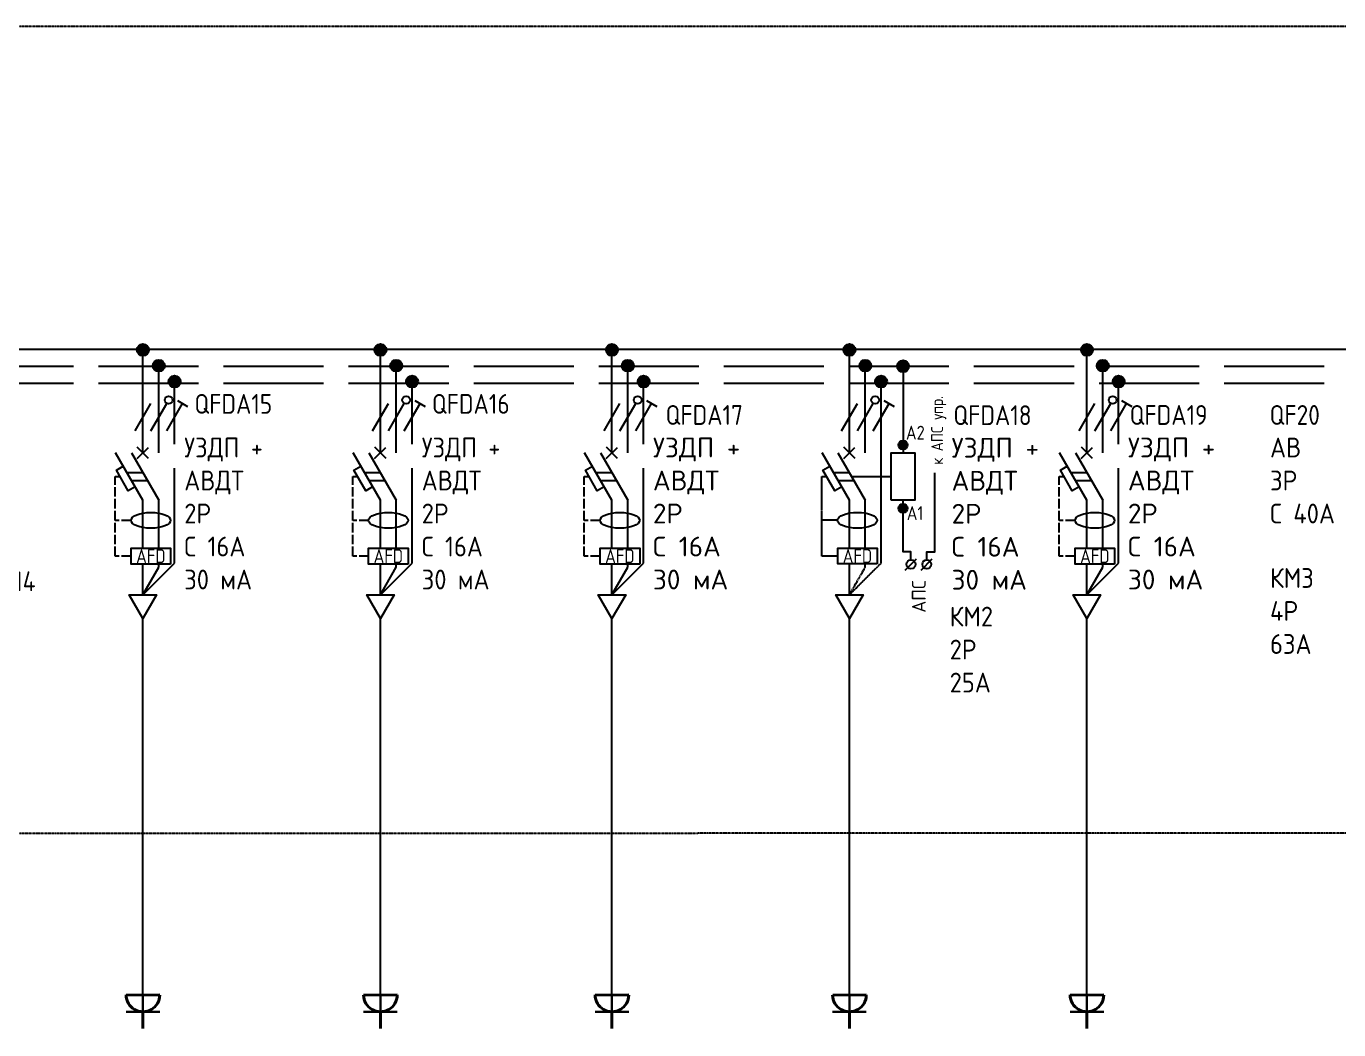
# Model space of a CAD drawing. Header units: millimetres. Extents: x -32 to 417638015, y -35 to 175284279.
# Drawn here: x 323420 to 340000, y 45116 to 57789 of the extents above; entities that cross this region are included whole.
import ezdxf
from ezdxf.enums import TextEntityAlignment as Align

# ---------------------------------------------------------------- set-up
doc = ezdxf.new("R2010")
doc.units = ezdxf.units.MM
doc.linetypes.add('ACAD_ISO02W100', pattern=[15, 12, -3])
doc.linetypes.add('DASHED2', pattern=[0.375, 0.25, -0.125])
doc.layers.add('4_Однолинейная схема', color=7, linetype='Continuous')
doc.layers.add('A-HATCH-WALL', color=7, linetype='Continuous')
doc.layers.add('ЭОМ_Розетки быт', color=5, linetype='Continuous', lineweight=30)
doc.styles.add('DS23_Isopeur', font='isocpeur.ttf')
doc.styles.add('GOST Common', font='GOST_Common.ttf', dxfattribs={"width": 0.9, "height": 350})
doc.styles.add('GOST Common ISO', font='GOST_Common.ttf', dxfattribs={"width": 0.9, "height": 2.5})

# ---------------------------------------------------------------- blocks, each defined once
blk = doc.blocks.new('*U1094')
at = {"lineweight": -2}
h = blk.add_hatch(color=256, dxfattribs=at)
h.dxf.hatch_style = 1
edge = h.paths.add_edge_path()
edge.add_arc((0, 0), 0.75, 0, 360)
at = {"layer": 'A-HATCH-WALL', "lineweight": -2}
h = blk.add_hatch(color=256, dxfattribs=at)
h.dxf.hatch_style = 1
edge = h.paths.add_edge_path()
edge.add_arc((2, -2), 0.75, 0, 360)
h = blk.add_hatch(color=256, dxfattribs=at)
h.dxf.hatch_style = 1
edge = h.paths.add_edge_path()
edge.add_arc((4, -4), 0.75, 0, 360)
at = {"lineweight": -2}
for points in [[(0, -13), (0, 0)], [(0, -25.05), (0, -19), (-3.46, -13)], [(-1.46, -13), (2, -19)], [(-0.73, -13.73), (0.69, -12.31)], [(0.71, -13.71), (-0.71, -12.29)], [(-0.98, -17.3), (-1.85, -17.8), (-3.35, -15.2), (-2.48, -14.7)], [(-2.02, -15.5), (-0.02, -15.5)], [(-1.44, -16.5), (0.56, -16.5)], [(0, -30.92), (0, -27.05)]]:
    blk.add_lwpolyline(points, dxfattribs=at)
at = {"linetype": 'ACAD_ISO02W100', "lineweight": -2}
for points in [[(2, -13), (2, -2)], [(4, -26.92), (4, -4)], [(2, -25.05), (2, -19)], [(0, -30.92), (4, -26.92)], [(0, -30.92), (2, -27.46), (2, -26.97)]]:
    blk.add_lwpolyline(points, dxfattribs=at)
at = {"color": 1, "lineweight": -2}
for points in [[(4.35, -6.39), (5.65, -7.14)], [(-1, -10.23), (1, -6.77)], [(1, -10.23), (3, -6.77)], [(3, -10.23), (5, -6.77)]]:
    blk.add_lwpolyline(points, dxfattribs=at)
at = {"color": 1, "linetype": 'ACAD_ISO02W100', "lineweight": -2, "ltscale": 0.1}
for points in [[(-3.5, -21.53), (-3.5, -21.53), (-3.5, -16), (-2.89, -16)], [(-1.5, -21.53), (-3.5, -21.53)], [(-1.5, -26.05), (-3.5, -26.05), (-3.5, -21.53)]]:
    blk.add_lwpolyline(points, dxfattribs=at)
at = {"lineweight": -2}
blk.add_lwpolyline([(0, -33.92), (-1.73, -30.92), (1.73, -30.92)], close=True, dxfattribs=at)
for centre in [(0, 0), (2, -2), (4, -4)]:
    blk.add_circle(centre, 0.75, dxfattribs=at)
at = {"color": 1, "lineweight": -2}
blk.add_circle((3.25, -6.33), 0.5, dxfattribs=at)
at = {"lineweight": -2}
blk.add_ellipse((1, -21.53), major_axis=(2.5, 0), ratio=0.4, dxfattribs=at)
at = {"style": 'GOST Common ISO', "width": 0.9}
blk.add_attdef('ФАЗА', text='', height=2.5, dxfattribs=at).set_placement((0, 2), align=Align.CENTER)
at = {"lineweight": -2}
blk.add_wipeout([(-1.49, -25.05), (3.5, -25.05), (3.5, -27.05), (-1.49, -27.05)], dxfattribs=at)
blk.add_lwpolyline([(3.5, -27.05), (-1.49, -27.05), (-1.49, -25.05), (3.5, -25.05)], close=True, dxfattribs=at)
at = {"lineweight": -2, "insert": (1, -26.05), "char_height": 1.75, "attachment_point": 5, "style": 'GOST Common ISO'}
blk.add_mtext_dynamic_manual_height_columns('AFD', width=4.9912, gutter_width=12.5, heights=[0], dxfattribs=at)
blk = doc.blocks.new('*U521')
at = {"layer": '4_Однолинейная схема'}
blk.add_line((103000, 0), (0, 0), dxfattribs=at)
at = {"layer": '4_Однолинейная схема', "linetype": 'ACAD_ISO02W100', "ltscale": 100}
for p, q in [((0, -200), (103000, -200)), ((0, -400), (103000, -400))]:
    blk.add_line(p, q, dxfattribs=at)
blk = doc.blocks.new('*U1078')
at = {"lineweight": -2}
h = blk.add_hatch(color=256, dxfattribs=at)
h.dxf.hatch_style = 1
edge = h.paths.add_edge_path()
edge.add_arc((0, 0), 0.75, 0, 360)
at = {"layer": 'A-HATCH-WALL', "lineweight": -2}
h = blk.add_hatch(color=256, dxfattribs=at)
h.dxf.hatch_style = 1
edge = h.paths.add_edge_path()
edge.add_arc((2, -2), 0.75, 0, 360)
h = blk.add_hatch(color=256, dxfattribs=at)
h.dxf.hatch_style = 1
edge = h.paths.add_edge_path()
edge.add_arc((4, -4), 0.75, 0, 360)
at = {"lineweight": -2}
for points in [[(0, -13), (0, 0)], [(0, -25.05), (0, -19), (-3.46, -13)], [(-1.46, -13), (2, -19)], [(-0.73, -13.73), (0.69, -12.31)], [(0.71, -13.71), (-0.71, -12.29)], [(-0.98, -17.3), (-1.85, -17.8), (-3.35, -15.2), (-2.48, -14.7)], [(-2.02, -15.5), (-0.02, -15.5)], [(-1.44, -16.5), (0.56, -16.5)], [(0, -30.92), (0, -27.05)]]:
    blk.add_lwpolyline(points, dxfattribs=at)
at = {"linetype": 'ACAD_ISO02W100', "lineweight": -2}
for points in [[(2, -13), (2, -2)], [(4, -26.92), (4, -4)], [(2, -25.05), (2, -19)], [(0, -30.92), (4, -26.92)], [(0, -30.92), (2, -27.46), (2, -26.97)]]:
    blk.add_lwpolyline(points, dxfattribs=at)
at = {"color": 1, "lineweight": -2}
for points in [[(4.35, -6.39), (5.65, -7.14)], [(-1, -10.23), (1, -6.77)], [(1, -10.23), (3, -6.77)], [(3, -10.23), (5, -6.77)]]:
    blk.add_lwpolyline(points, dxfattribs=at)
at = {"color": 1, "linetype": 'ACAD_ISO02W100', "lineweight": -2, "ltscale": 0.1}
for points in [[(-3.5, -21.53), (-3.5, -21.53), (-3.5, -16), (-2.89, -16)], [(-1.5, -21.53), (-3.5, -21.53)], [(-1.5, -26.05), (-3.5, -26.05), (-3.5, -21.53)]]:
    blk.add_lwpolyline(points, dxfattribs=at)
at = {"lineweight": -2}
blk.add_lwpolyline([(0, -33.92), (-1.73, -30.92), (1.73, -30.92)], close=True, dxfattribs=at)
for centre in [(0, 0), (2, -2), (4, -4)]:
    blk.add_circle(centre, 0.75, dxfattribs=at)
at = {"color": 1, "lineweight": -2}
blk.add_circle((3.25, -6.33), 0.5, dxfattribs=at)
at = {"lineweight": -2}
blk.add_ellipse((1, -21.53), major_axis=(2.5, 0), ratio=0.4, dxfattribs=at)
at = {"style": 'GOST Common ISO', "width": 0.9}
blk.add_attdef('ФАЗА', text='', height=2.5, dxfattribs=at).set_placement((0, 2), align=Align.CENTER)
at = {"lineweight": -2}
blk.add_wipeout([(-1.49, -25.05), (3.5, -25.05), (3.5, -27.05), (-1.49, -27.05)], dxfattribs=at)
blk.add_lwpolyline([(3.5, -27.05), (-1.49, -27.05), (-1.49, -25.05), (3.5, -25.05)], close=True, dxfattribs=at)
at = {"lineweight": -2, "insert": (1, -26.05), "char_height": 1.75, "attachment_point": 5, "style": 'GOST Common ISO'}
blk.add_mtext_dynamic_manual_height_columns('AFD', width=4.9912, gutter_width=12.5, heights=[0], dxfattribs=at)
blk = doc.blocks.new('*U1079')
at = {"lineweight": -2}
h = blk.add_hatch(color=256, dxfattribs=at)
h.dxf.hatch_style = 1
edge = h.paths.add_edge_path()
edge.add_arc((0, 0), 0.75, 0, 360)
at = {"layer": 'A-HATCH-WALL', "lineweight": -2}
h = blk.add_hatch(color=256, dxfattribs=at)
h.dxf.hatch_style = 1
edge = h.paths.add_edge_path()
edge.add_arc((2, -2), 0.75, 0, 360)
h = blk.add_hatch(color=256, dxfattribs=at)
h.dxf.hatch_style = 1
edge = h.paths.add_edge_path()
edge.add_arc((4, -4), 0.75, 0, 360)
at = {"lineweight": -2}
for points in [[(0, -13), (0, 0)], [(0, -25.05), (0, -19), (-3.46, -13)], [(-1.46, -13), (2, -19)], [(-0.73, -13.73), (0.69, -12.31)], [(0.71, -13.71), (-0.71, -12.29)], [(-0.98, -17.3), (-1.85, -17.8), (-3.35, -15.2), (-2.48, -14.7)], [(-2.02, -15.5), (-0.02, -15.5)], [(-1.44, -16.5), (0.56, -16.5)], [(0, -30.92), (0, -27.05)]]:
    blk.add_lwpolyline(points, dxfattribs=at)
at = {"linetype": 'ACAD_ISO02W100', "lineweight": -2}
for points in [[(2, -13), (2, -2)], [(4, -26.92), (4, -4)], [(2, -25.05), (2, -19)], [(0, -30.92), (4, -26.92)], [(0, -30.92), (2, -27.46), (2, -26.97)]]:
    blk.add_lwpolyline(points, dxfattribs=at)
at = {"color": 1, "lineweight": -2}
for points in [[(4.35, -6.39), (5.65, -7.14)], [(-1, -10.23), (1, -6.77)], [(1, -10.23), (3, -6.77)], [(3, -10.23), (5, -6.77)]]:
    blk.add_lwpolyline(points, dxfattribs=at)
at = {"color": 1, "linetype": 'ACAD_ISO02W100', "lineweight": -2, "ltscale": 0.1}
for points in [[(-3.5, -21.53), (-3.5, -21.53), (-3.5, -16), (-2.89, -16)], [(-1.5, -21.53), (-3.5, -21.53)], [(-1.5, -26.05), (-3.5, -26.05), (-3.5, -21.53)]]:
    blk.add_lwpolyline(points, dxfattribs=at)
at = {"lineweight": -2}
blk.add_lwpolyline([(0, -33.92), (-1.73, -30.92), (1.73, -30.92)], close=True, dxfattribs=at)
for centre in [(0, 0), (2, -2), (4, -4)]:
    blk.add_circle(centre, 0.75, dxfattribs=at)
at = {"color": 1, "lineweight": -2}
blk.add_circle((3.25, -6.33), 0.5, dxfattribs=at)
at = {"lineweight": -2}
blk.add_ellipse((1, -21.53), major_axis=(2.5, 0), ratio=0.4, dxfattribs=at)
at = {"style": 'GOST Common ISO', "width": 0.9}
blk.add_attdef('ФАЗА', text='', height=2.5, dxfattribs=at).set_placement((0, 2), align=Align.CENTER)
at = {"lineweight": -2}
blk.add_wipeout([(-1.49, -25.05), (3.5, -25.05), (3.5, -27.05), (-1.49, -27.05)], dxfattribs=at)
blk.add_lwpolyline([(3.5, -27.05), (-1.49, -27.05), (-1.49, -25.05), (3.5, -25.05)], close=True, dxfattribs=at)
at = {"lineweight": -2, "insert": (1, -26.05), "char_height": 1.75, "attachment_point": 5, "style": 'GOST Common ISO'}
blk.add_mtext_dynamic_manual_height_columns('AFD', width=4.9912, gutter_width=12.5, heights=[0], dxfattribs=at)
blk = doc.blocks.new('*U1080')
at = {"lineweight": -2}
h = blk.add_hatch(color=256, dxfattribs=at)
h.dxf.hatch_style = 1
edge = h.paths.add_edge_path()
edge.add_arc((0, 0), 0.75, 0, 360)
at = {"layer": 'A-HATCH-WALL', "lineweight": -2}
h = blk.add_hatch(color=256, dxfattribs=at)
h.dxf.hatch_style = 1
edge = h.paths.add_edge_path()
edge.add_arc((2, -2), 0.75, 0, 360)
h = blk.add_hatch(color=256, dxfattribs=at)
h.dxf.hatch_style = 1
edge = h.paths.add_edge_path()
edge.add_arc((4, -4), 0.75, 0, 360)
at = {"lineweight": -2}
for points in [[(0, -13), (0, 0)], [(0, -25.05), (0, -19), (-3.46, -13)], [(-1.46, -13), (2, -19)], [(-0.73, -13.73), (0.69, -12.31)], [(0.71, -13.71), (-0.71, -12.29)], [(-0.98, -17.3), (-1.85, -17.8), (-3.35, -15.2), (-2.48, -14.7)], [(-2.02, -15.5), (-0.02, -15.5)], [(-1.44, -16.5), (0.56, -16.5)], [(0, -30.92), (0, -27.05)]]:
    blk.add_lwpolyline(points, dxfattribs=at)
at = {"linetype": 'ACAD_ISO02W100', "lineweight": -2}
for points in [[(2, -13), (2, -2)], [(4, -26.92), (4, -4)], [(2, -25.05), (2, -19)], [(0, -30.92), (4, -26.92)], [(0, -30.92), (2, -27.46), (2, -26.97)]]:
    blk.add_lwpolyline(points, dxfattribs=at)
at = {"color": 1, "lineweight": -2}
for points in [[(4.35, -6.39), (5.65, -7.14)], [(-1, -10.23), (1, -6.77)], [(1, -10.23), (3, -6.77)], [(3, -10.23), (5, -6.77)]]:
    blk.add_lwpolyline(points, dxfattribs=at)
at = {"color": 1, "linetype": 'ACAD_ISO02W100', "lineweight": -2, "ltscale": 0.1}
for points in [[(-3.5, -21.53), (-3.5, -21.53), (-3.5, -16), (-2.89, -16)], [(-1.5, -21.53), (-3.5, -21.53)], [(-1.5, -26.05), (-3.5, -26.05), (-3.5, -21.53)]]:
    blk.add_lwpolyline(points, dxfattribs=at)
at = {"lineweight": -2}
blk.add_lwpolyline([(0, -33.92), (-1.73, -30.92), (1.73, -30.92)], close=True, dxfattribs=at)
for centre in [(0, 0), (2, -2), (4, -4)]:
    blk.add_circle(centre, 0.75, dxfattribs=at)
at = {"color": 1, "lineweight": -2}
blk.add_circle((3.25, -6.33), 0.5, dxfattribs=at)
at = {"lineweight": -2}
blk.add_ellipse((1, -21.53), major_axis=(2.5, 0), ratio=0.4, dxfattribs=at)
at = {"style": 'GOST Common ISO', "width": 0.9}
blk.add_attdef('ФАЗА', text='', height=2.5, dxfattribs=at).set_placement((0, 2), align=Align.CENTER)
at = {"lineweight": -2}
blk.add_wipeout([(-1.49, -25.05), (3.5, -25.05), (3.5, -27.05), (-1.49, -27.05)], dxfattribs=at)
blk.add_lwpolyline([(3.5, -27.05), (-1.49, -27.05), (-1.49, -25.05), (3.5, -25.05)], close=True, dxfattribs=at)
at = {"lineweight": -2, "insert": (1, -26.05), "char_height": 1.75, "attachment_point": 5, "style": 'GOST Common ISO'}
blk.add_mtext_dynamic_manual_height_columns('AFD', width=4.9912, gutter_width=12.5, heights=[0], dxfattribs=at)
blk = doc.blocks.new('*U74')
at = {"color": 0, "lineweight": 40}
for p, q in [((18, 249), (-18, -249)), ((249, -18), (499, -37))]:
    blk.add_line(p, q, dxfattribs=at)
at = {"color": 0}
for p, q in [((268, 231), (231, -268)), ((0, 0), (249, -18))]:
    blk.add_line(p, q, dxfattribs=at)
at = {"color": 0, "lineweight": 40}
blk.add_arc((0, 0), 250, 265.799, 85.799, dxfattribs=at)
at = {"color": 7, "style": 'GOST Common', "width": 0.9}
for tag, p in [('КОЛВО', (36, 425)), ('ВЫСОТА', (294, -391))]:
    blk.add_attdef(tag, p, '', height=350, dxfattribs=at)
at = {"color": 7, "linetype": 'ByBlock', "style": 'GOST Common', "width": 0.9}
blk.add_attdef('ГРУППА', text='', height=350, dxfattribs=at).set_placement((-568, 0), align=Align.RIGHT)
blk = doc.blocks.new('*U1037')
at = {"linetype": 'ByBlock', "lineweight": -2}
blk.add_lwpolyline([(0, -1), (0, 838.3)], dxfattribs=at)
at = {"layer": 'ЭОМ_Розетки быт', "color": 0, "xscale": 0.15, "yscale": 0.15, "zscale": 0.15, "rotation": 274.1958433846598}
blk.add_blockref('*U74', (0, -1), dxfattribs=at)
at = {"style": 'GOST Common ISO'}
for tag, p in [('ТРАССА', (-0.3, 0)), ('1_СТРОКА', (4.4, 0)), ('2_СТРОКА', (9.2, 0)), ('3_СТРОКА', (13.9, 0)), ('4_СТРОКА', (18.4, -0.2))]:
    blk.add_attdef(tag, p, '', height=2.5, rotation=90, dxfattribs=at)
blk = doc.blocks.new('*U1038')
at = {"linetype": 'ByBlock', "lineweight": -2}
blk.add_lwpolyline([(0, -1), (0, 838.3)], dxfattribs=at)
at = {"layer": 'ЭОМ_Розетки быт', "color": 0, "xscale": 0.15, "yscale": 0.15, "zscale": 0.15, "rotation": 274.1958433846598}
blk.add_blockref('*U74', (0, -1), dxfattribs=at)
at = {"style": 'GOST Common ISO'}
for tag, p in [('ТРАССА', (-0.3, 0)), ('1_СТРОКА', (4.4, 0)), ('2_СТРОКА', (9.2, 0)), ('3_СТРОКА', (13.9, 0)), ('4_СТРОКА', (18.4, -0.2))]:
    blk.add_attdef(tag, p, '', height=2.5, rotation=90, dxfattribs=at)
blk = doc.blocks.new('*U1039')
at = {"linetype": 'ByBlock', "lineweight": -2}
blk.add_lwpolyline([(0, -1), (0, 838.3)], dxfattribs=at)
at = {"layer": 'ЭОМ_Розетки быт', "color": 0, "xscale": 0.15, "yscale": 0.15, "zscale": 0.15, "rotation": 274.1958433846598}
blk.add_blockref('*U74', (0, -1), dxfattribs=at)
at = {"style": 'GOST Common ISO'}
for tag, p in [('ТРАССА', (-0.3, 0)), ('1_СТРОКА', (4.4, 0)), ('2_СТРОКА', (9.2, 0)), ('3_СТРОКА', (13.9, 0)), ('4_СТРОКА', (18.4, -0.2))]:
    blk.add_attdef(tag, p, '', height=2.5, rotation=90, dxfattribs=at)
blk = doc.blocks.new('*U1050')
at = {"linetype": 'ByBlock', "lineweight": -2}
blk.add_lwpolyline([(0, -1), (0, 838.3)], dxfattribs=at)
at = {"layer": 'ЭОМ_Розетки быт', "color": 0, "xscale": 0.15, "yscale": 0.15, "zscale": 0.15, "rotation": 274.1958433846598}
blk.add_blockref('*U74', (0, -1), dxfattribs=at)
at = {"style": 'GOST Common ISO'}
for tag, p in [('ТРАССА', (-0.3, 0)), ('1_СТРОКА', (4.4, 0)), ('2_СТРОКА', (9.2, 0)), ('3_СТРОКА', (13.9, 0)), ('4_СТРОКА', (18.4, -0.2))]:
    blk.add_attdef(tag, p, '', height=2.5, rotation=90, dxfattribs=at)
blk = doc.blocks.new('*U1051')
at = {"linetype": 'ByBlock', "lineweight": -2}
blk.add_lwpolyline([(0, -1), (0, 838.3)], dxfattribs=at)
at = {"layer": 'ЭОМ_Розетки быт', "color": 0, "xscale": 0.15, "yscale": 0.15, "zscale": 0.15, "rotation": 274.1958433846598}
blk.add_blockref('*U74', (0, -1), dxfattribs=at)
at = {"style": 'GOST Common ISO'}
for tag, p in [('ТРАССА', (-0.3, 0)), ('1_СТРОКА', (4.4, 0)), ('2_СТРОКА', (9.2, 0)), ('3_СТРОКА', (13.9, 0)), ('4_СТРОКА', (18.4, -0.2))]:
    blk.add_attdef(tag, p, '', height=2.5, rotation=90, dxfattribs=at)

msp = doc.modelspace()

# ---------------------------------------------------------------- hatches: boundary and pattern name
at = {"lineweight": -2}
h = msp.add_hatch(color=256, dxfattribs=at)
h.dxf.hatch_style = 1
edge = h.paths.add_edge_path()
edge.add_arc((333819, 53702), 75, 0, 360)
h = msp.add_hatch(color=256, dxfattribs=at)
h.dxf.hatch_style = 1
edge = h.paths.add_edge_path()
edge.add_arc((334496, 53495), 75, 0, 360)
at = {"layer": 'A-HATCH-WALL', "lineweight": -2}
h = msp.add_hatch(color=256, dxfattribs=at)
h.dxf.hatch_style = 1
edge = h.paths.add_edge_path()
edge.add_arc((334019, 53502), 75, 0, 360)
h = msp.add_hatch(color=256, dxfattribs=at)
h.dxf.hatch_style = 1
edge = h.paths.add_edge_path()
edge.add_arc((334219, 53302), 75, 0, 360)
at = {"layer": 'A-HATCH-WALL'}
h = msp.add_hatch(color=0, dxfattribs=at)
h.dxf.hatch_style = 1
edge = h.paths.add_edge_path()
edge.add_arc((334496, 52502), 56.2, 0, 360)
h = msp.add_hatch(color=0, dxfattribs=at)
h.dxf.hatch_style = 1
edge = h.paths.add_edge_path()
edge.add_arc((334496, 51702), 56.2, 0, 360)

# ---------------------------------------------------------------- linework, layer by layer
at = {"linetype": 'DASHED2'}
msp.add_lwpolyline([(278691, 47585), (278691, 57789), (392128, 57789), (392125, 47610)], close=True, dxfattribs=at)
at = {"lineweight": -2}
for points in [[(333819, 52402), (333819, 53702)], [(333819, 51198), (333819, 51802), (333473, 52402)], [(333673, 52402), (334019, 51802)], [(333747, 52330), (333888, 52471)], [(333890, 52332), (333748, 52473)], [(333721, 51973), (333634, 51923), (333484, 52182), (333571, 52232)], [(333617, 52152), (333817, 52152)], [(333675, 52052), (333875, 52052)], [(333819, 50610), (333819, 50998)], [(334523, 50922), (334665, 51063)], [(334723, 50922), (334865, 51063)]]:
    msp.add_lwpolyline(points, dxfattribs=at)
at = {"linetype": 'ACAD_ISO02W100', "lineweight": -2}
for points in [[(334019, 52402), (334019, 53502)], [(334219, 51010), (334219, 53302)], [(334019, 51198), (334019, 51802)], [(333819, 50610), (334219, 51010)], [(333819, 50610), (334019, 50957), (334019, 51005)]]:
    msp.add_lwpolyline(points, dxfattribs=at)
for points in [[(334496, 53495), (334496, 52402)], [(334796, 51051), (334796, 51151), (334896, 51151), (334896, 52151)], [(334596, 51051), (334596, 51151), (334496, 51151), (334496, 51802)]]:
    msp.add_lwpolyline(points)
at = {"color": 1, "lineweight": -2}
for points in [[(334254, 53063), (334384, 52988)], [(333719, 52679), (333919, 53026)], [(333919, 52679), (334119, 53026)], [(334119, 52679), (334319, 53026)]]:
    msp.add_lwpolyline(points, dxfattribs=at)
at = {"lineweight": -2}
for points in [[(334346, 51802), (334346, 52402), (334646, 52402), (334646, 51802)], [(333819, 50310), (333646, 50610), (333992, 50610)]]:
    msp.add_lwpolyline(points, close=True, dxfattribs=at)
at = {"color": 1, "linetype": 'ACAD_ISO02W100', "lineweight": -2, "ltscale": 0.1}
for points in [[(333469, 51550), (333469, 51550), (333469, 52102), (333530, 52102)], [(333846, 52102), (334346, 52102)], [(333669, 51550), (333469, 51550)], [(333669, 51098), (333469, 51098), (333469, 51550)]]:
    msp.add_lwpolyline(points, dxfattribs=at)
at = {"lineweight": -2}
for centre, radius in [((333819, 53702), 75), ((334019, 53502), 75), ((334496, 53495), 75), ((334219, 53302), 75), ((334496, 52502), 56.2), ((334496, 51702), 56.2), ((334596, 50994), 56.2), ((334796, 50994), 56.2)]:
    msp.add_circle(centre, radius, dxfattribs=at)
at = {"color": 1, "lineweight": -2}
msp.add_circle((334144, 53069), 50, dxfattribs=at)
at = {"lineweight": -2}
msp.add_ellipse((333919, 51550), major_axis=(250, 0), ratio=0.4, dxfattribs=at)

# ---------------------------------------------------------------- block references
at = {"color": 1, "xscale": 5.664893170372438, "yscale": 5.664893170372438, "zscale": 5.664893170372438}
msp.add_blockref('*U1050', (333819, 45561), dxfattribs=at)

# ---------------------------------------------------------------- texts
for s, insert, char_height, width, attachment_point, style in [('QFDA15', (325544, 53145), 250, 849.79, 1, 'GOST Common'), ('QFDA16', (328544, 53145), 250, 849.79, 1, 'GOST Common'), ('QFDA17', (331496, 53005), 250, 849.79, 1, 'GOST Common'), ('QFDA18', (335131, 53002), 250, 849.79, 1, 'GOST Common'), ('QF20', (339126, 53005), 250, 849.79, 1, 'GOST Common'), ('А2', (334651, 52656), 175, 549.08, 5, 'GOST Common ISO'), ('УЗДП + АВДТ\\P2Р\\PС 16А\\P30 мА', (335109, 52591), 250, 1244.38, 1, 'DS23_Isopeur'), ('{\\W0.9;АВ\\P3Р\\PС 40А}', (339132, 52594), 250, 1244.38, 1, 'DS23_Isopeur'), ('А1', (334648, 51641), 175, 549.08, 5, 'GOST Common ISO'), ('QFDA14', (322549, 50904), 250, 849.79, 1, 'GOST Common'), ('{\\W0.9;КМ3\\P4Р\\P63А}', (339132, 50946), 250, 1244.38, 1, 'DS23_Isopeur'), ('{\\W0.9;КМ2\\P2Р\\P25А}', (335085, 50459), 250, 1244.38, 1, 'DS23_Isopeur')]:
    msp.add_mtext(s, dxfattribs=dict(insert=insert, char_height=char_height, width=width, attachment_point=attachment_point, style=style))
at = {"insert": (334946, 52251), "char_height": 150, "width": 2575, "attachment_point": 4, "rotation": 90, "style": 'GOST Common ISO'}
msp.add_mtext('к АПС упр.', dxfattribs=at)
at = {"color": 1, "style": 'GOST Common ISO'}
msp.add_attdef('АПС', text='', height=175, rotation=90, dxfattribs=at).set_placement((334695, 50793), align=Align.MIDDLE_RIGHT)

# ---------------------------------------------------------------- next in the draw order: block references
at = {"xscale": 100, "yscale": 100, "zscale": 100}
msp.add_blockref('*U1094', (330819, 53702), dxfattribs=at)

# ---------------------------------------------------------------- next in the draw order: wipeouts: each hides what was drawn before it
at = {"lineweight": -2}
msp.add_wipeout([(333670, 51198), (334169, 51198), (334169, 50998), (333670, 50998)], dxfattribs=at)

# ---------------------------------------------------------------- next in the draw order: linework, layer by layer
msp.add_lwpolyline([(334169, 50998), (333670, 50998), (333670, 51198), (334169, 51198)], close=True, dxfattribs=at)

# ---------------------------------------------------------------- next in the draw order: block references
at = {"color": 1, "xscale": 5.664893170372438, "yscale": 5.664893170372438, "zscale": 5.664893170372438}
msp.add_blockref('*U1039', (330819, 45561), dxfattribs=at)
at = {"layer": '4_Однолинейная схема', "color": 0, "xscale": 1.05321876077635, "yscale": 1.05321876077635, "zscale": 1.05321876077635}
msp.add_blockref('*U521', (280098, 53705), dxfattribs=at)

# ---------------------------------------------------------------- next in the draw order: texts
at = {"insert": (331336, 52594), "char_height": 250, "width": 1244.38, "attachment_point": 1, "style": 'DS23_Isopeur'}
msp.add_mtext('УЗДП + АВДТ\\P2Р\\PС 16А\\P30 мА', dxfattribs=at)
at = {"lineweight": -2, "insert": (333920, 51098), "char_height": 175, "attachment_point": 5, "style": 'GOST Common ISO'}
msp.add_mtext_dynamic_manual_height_columns('AFD', width=499.12, gutter_width=1250, heights=[0], dxfattribs=at)

# ---------------------------------------------------------------- next in the draw order: block references
at = {"xscale": 100, "yscale": 100, "zscale": 100}
for name, p in [('*U1078', (324894, 53702)), ('*U1079', (327894, 53702)), ('*U1080', (336819, 53702))]:
    msp.add_blockref(name, p, dxfattribs=at)

# ---------------------------------------------------------------- next in the draw order: block references
at = {"color": 1, "xscale": 5.664893170372438, "yscale": 5.664893170372438, "zscale": 5.664893170372438}
for name, p in [('*U1037', (324894, 45561)), ('*U1038', (327894, 45561)), ('*U1051', (336819, 45561))]:
    msp.add_blockref(name, p, dxfattribs=at)

# ---------------------------------------------------------------- next in the draw order: texts
at = {"char_height": 250, "attachment_point": 1}
for s, insert, width, style in [('QFDA19', (337358, 53005), 849.79, 'GOST Common'), ('{\\W0.9;УЗДП + АВДТ\\P2Р\\PС 16А\\P30 мА}', (325416, 52594), 1244.38, 'DS23_Isopeur'), ('{\\W0.9;УЗДП + АВДТ\\P2Р\\PС 16А\\P30 мА}', (328416, 52594), 1244.38, 'DS23_Isopeur'), ('УЗДП + АВДТ\\P2Р\\PС 16А\\P30 мА', (337336, 52594), 1244.38, 'DS23_Isopeur')]:
    msp.add_mtext(s, dxfattribs=dict(at, insert=insert, width=width, style=style))

doc.saveas('drawing.dxf')
